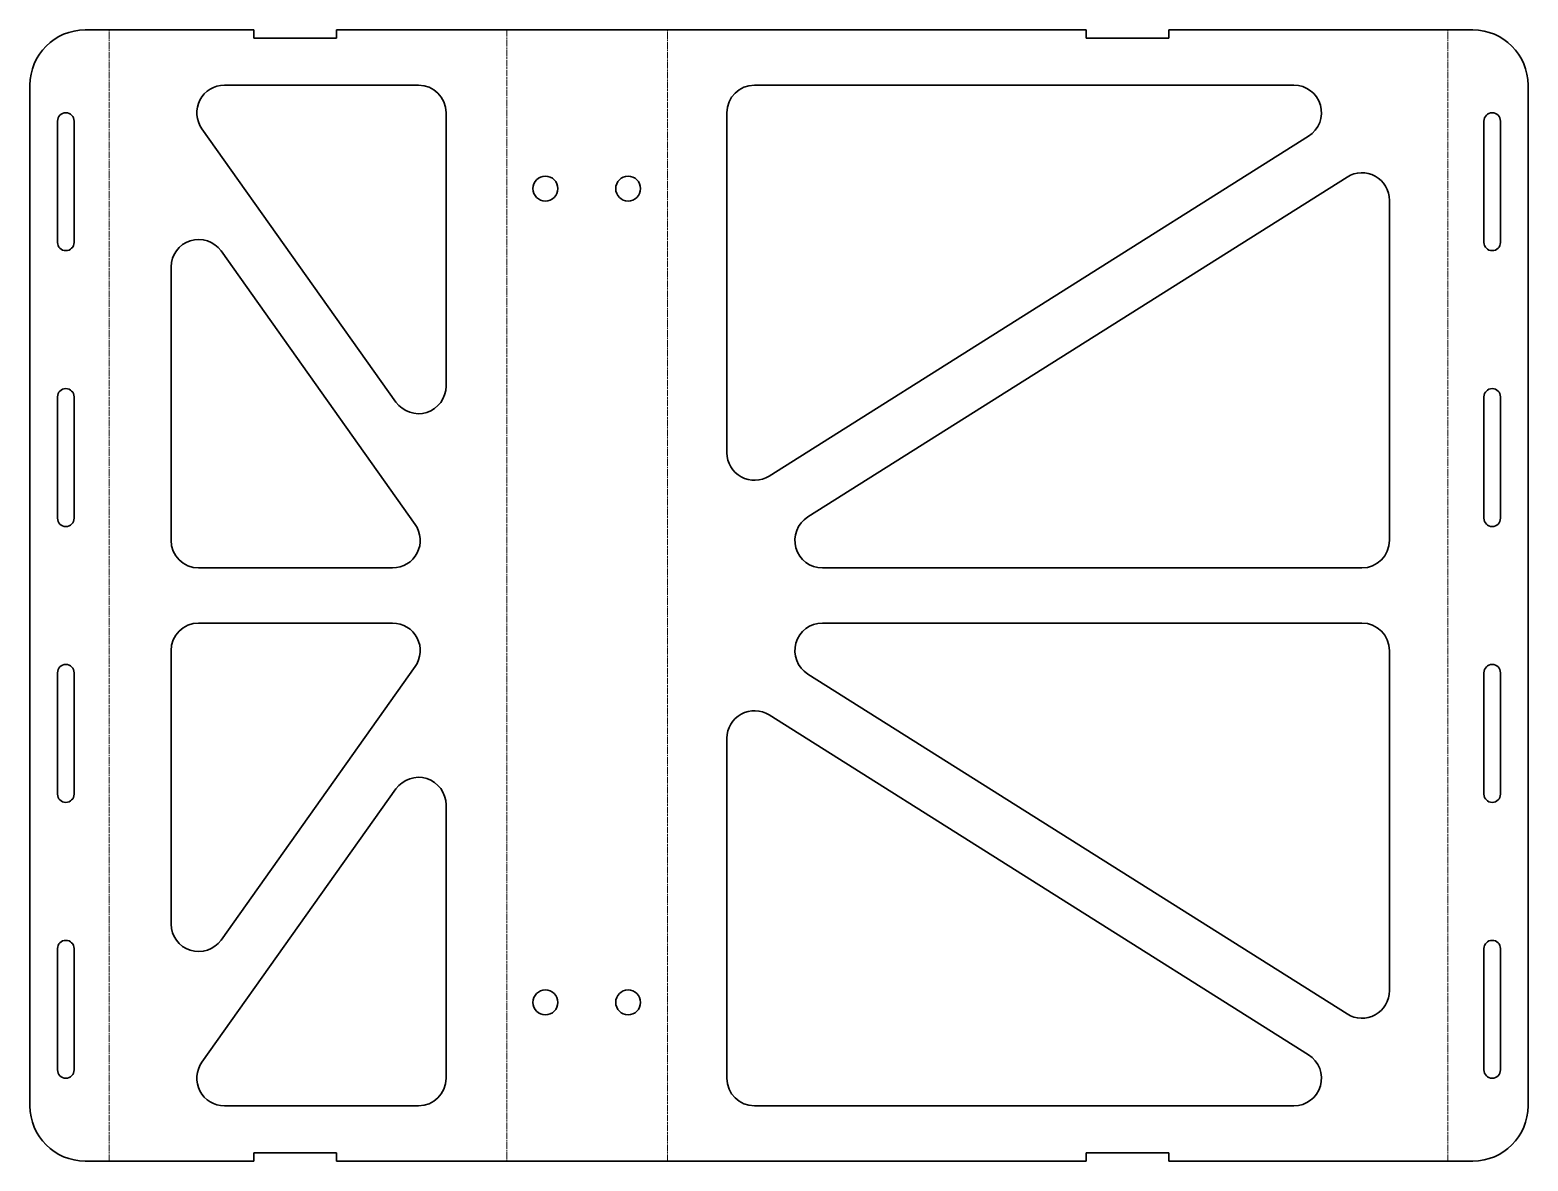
# Model space of a CAD drawing. Header units: inches. Extents: x 0 to 543, y 0 to 410.
import ezdxf

# ---------------------------------------------------------------- set-up
doc = ezdxf.new("R2010")
doc.units = ezdxf.units.IN
doc.header["$MEASUREMENT"] = 0
doc.linetypes.add('Chain', pattern=[13.68, 9.12, -1.14, 2.28, -1.14])
doc.layers.add('SIMUMAK Bend Centerline (ISO)', color=7, linetype='Chain', lineweight=9)
doc.layers.add('SIMUMAK Visible (ISO)', color=7, linetype='Continuous', lineweight=35)

# ---------------------------------------------------------------- blocks, each defined once
blk = doc.blocks.new('PTM-03-FITVLB02_Sheet_6_PTM-03-FITVLB02 (desplegada)')
at = {"layer": 'SIMUMAK Bend Centerline (ISO)', "ltscale": 0.263158}
for p, q in [((-242.9, -205), (-242.9, 205)), ((-98.66, 205), (-98.66, -205)), ((-40.39, -205), (-40.39, 205)), ((242.48, -205), (242.48, 205))]:
    blk.add_line(p, q, dxfattribs=at)
at = {"layer": 'SIMUMAK Visible (ISO)'}
for p, q in [((-251.61, 205), (-190.45, 205)), ((-190.45, 202), (-190.45, 205)), ((-160.45, 202), (-190.45, 202)), ((111.34, 205), (-160.45, 205)), ((-160.45, 205), (-160.45, 202)), ((111.34, 202), (111.34, 205)), ((141.34, 202), (111.34, 202)), ((251.61, 205), (141.34, 205)), ((141.34, 205), (141.34, 202)), ((-271.61, -185), (-271.61, 185)), ((-201.09, 185), (-130.74, 185)), ((-8.88, 185), (186.71, 185)), ((271.61, 185), (271.61, -185)), ((-120.74, 175), (-120.74, 75.91)), ((-18.88, 51.76), (-18.88, 175)), ((-261.61, 128), (-261.61, 172)), ((-255.61, 172), (-255.61, 128)), ((-138.89, 70.12), (-209.24, 169.21)), ((255.61, 128), (255.61, 172)), ((261.61, 172), (261.61, 128)), ((192.05, 166.54), (-3.55, 43.3)), ((10.42, 28.46), (206.01, 151.7)), ((221.34, 143.24), (221.34, 20)), ((-202.3, 124.88), (-131.95, 25.79)), ((-220.45, 20), (-220.45, 119.09)), ((-261.61, 28), (-261.61, 72)), ((-255.61, 72), (-255.61, 28)), ((255.61, 28), (255.61, 72)), ((261.61, 72), (261.61, 28)), ((-140.1, 10), (-210.45, 10)), ((211.34, 10), (15.75, 10)), ((-210.45, -10), (-140.1, -10)), ((15.75, -10), (211.34, -10)), ((-220.45, -119.09), (-220.45, -20)), ((221.34, -20), (221.34, -143.24)), ((-131.95, -25.79), (-202.3, -124.88)), ((-261.61, -72), (-261.61, -28)), ((-255.61, -28), (-255.61, -72)), ((206.01, -151.7), (10.42, -28.46)), ((255.61, -72), (255.61, -28)), ((261.61, -28), (261.61, -72)), ((-3.55, -43.3), (192.05, -166.54)), ((-18.88, -175), (-18.88, -51.76)), ((-209.24, -169.21), (-138.89, -70.12)), ((-120.74, -75.91), (-120.74, -175)), ((-261.61, -172), (-261.61, -128)), ((-255.61, -128), (-255.61, -172)), ((255.61, -172), (255.61, -128)), ((261.61, -128), (261.61, -172)), ((-130.74, -185), (-201.09, -185)), ((186.71, -185), (-8.88, -185)), ((-251.61, -205), (-190.45, -205)), ((-190.45, -205), (-190.45, -202)), ((-190.45, -202), (-160.45, -202)), ((-160.45, -202), (-160.45, -205)), ((-160.45, -205), (111.34, -205)), ((111.34, -205), (111.34, -202)), ((111.34, -202), (141.34, -202)), ((141.34, -202), (141.34, -205)), ((251.61, -205), (141.34, -205))]:
    blk.add_line(p, q, dxfattribs=at)
for centre in [(-84.71, 147.5), (-54.71, 147.5), (-84.71, -147.5), (-54.71, -147.5)]:
    blk.add_circle(centre, 4.5, dxfattribs=at)
at = {"layer": 'SIMUMAK Visible (ISO)', "extrusion": (0, 0, -1)}
for centre, start, end in [((251.61, 185), 360, 90), ((-251.61, 185), 90, 180), ((251.61, -185), 270, 0), ((-251.61, -185), 180, 270)]:
    blk.add_arc(centre, 20, start, end, dxfattribs=at)
at = {"layer": 'SIMUMAK Visible (ISO)'}
for centre, radius, start, end in [((-201.09, 175), 10, 90, 215.3733), ((-130.74, 175), 10, 0, 90), ((-8.88, 175), 10, 90, 180), ((186.71, 175), 10, 302.2141, 90), ((-258.61, 172), 3, 0, 180), ((258.61, 172), 3, 0, 180), ((211.34, 143.24), 10, 0, 122.2141), ((-258.61, 128), 3, 180, 0), ((-210.45, 119.09), 10, 35.3733, 180), ((258.61, 128), 3, 180, 0), ((-258.61, 72), 3, 0, 180), ((-130.74, 75.91), 10, 215.3733, 0), ((258.61, 72), 3, 0, 180), ((-8.88, 51.76), 10, 180, 302.2141), ((-258.61, 28), 3, 180, 360), ((15.75, 20), 10, 122.2141, 270), ((258.61, 28), 3, 180, 0), ((-140.1, 20), 10, 270, 35.3733), ((-210.45, 20), 10, 180, 270), ((211.34, 20), 10, 270, 360), ((-210.45, -20), 10, 90, 180), ((-140.1, -20), 10, 324.6267, 90), ((15.75, -20), 10, 90, 237.7859), ((211.34, -20), 10, 0, 90), ((-258.61, -28), 3, 360, 180), ((258.61, -28), 3, 0, 180), ((-8.88, -51.76), 10, 57.7859, 180), ((-130.74, -75.91), 10, 0, 144.6267), ((-258.61, -72), 3, 180, 0), ((258.61, -72), 3, 180, 360), ((-210.45, -119.09), 10, 180, 324.6267), ((-258.61, -128), 3, 360, 180), ((258.61, -128), 3, 360, 180), ((211.34, -143.24), 10, 237.7859, 0), ((186.71, -175), 10, 270, 57.7859), ((-258.61, -172), 3, 180, 0), ((-201.09, -175), 10, 144.6267, 270), ((258.61, -172), 3, 180, 360), ((-130.74, -175), 10, 270, 0), ((-8.88, -175), 10, 180, 270)]:
    blk.add_arc(centre, radius, start, end, dxfattribs=at)

msp = doc.modelspace()

# ---------------------------------------------------------------- block references
msp.add_blockref('PTM-03-FITVLB02_Sheet_6_PTM-03-FITVLB02 (desplegada)', (271.61, 205))

doc.saveas('drawing.dxf')
